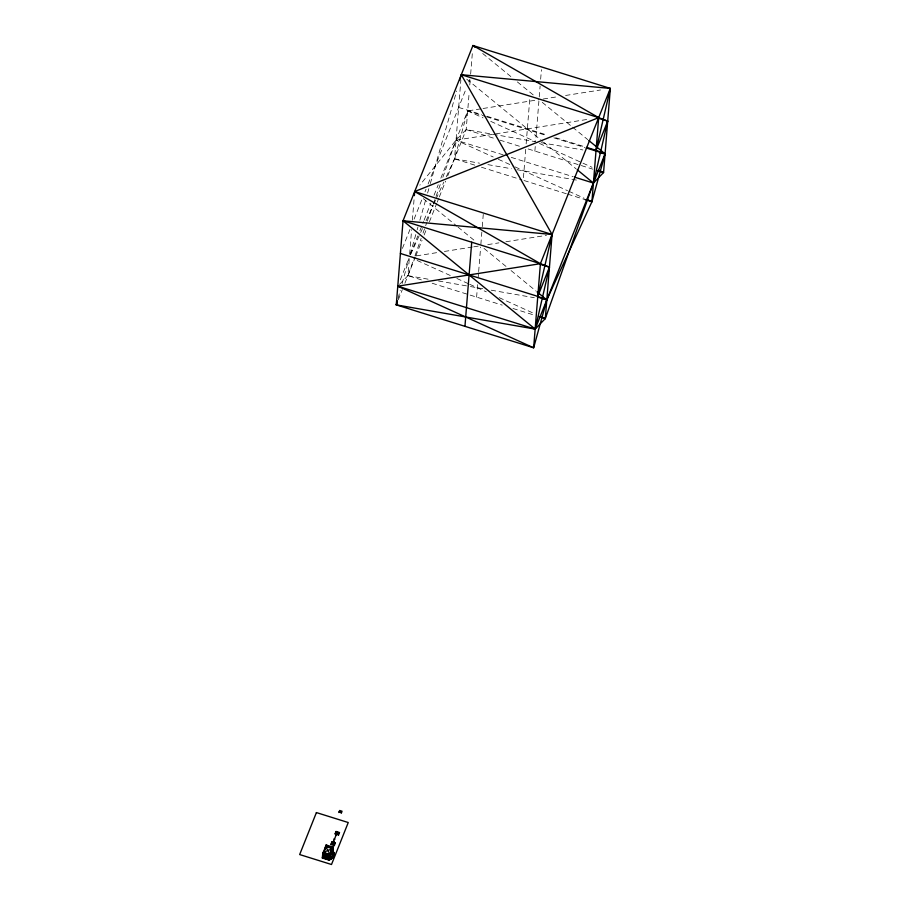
<?xml version="1.0" encoding="UTF-8"?>
<svg xmlns="http://www.w3.org/2000/svg" width="910" height="910" viewBox="0 0 910 910"><rect width="100%" height="100%" fill="white"/><g stroke="black" fill="none" stroke-linecap="round" stroke-linejoin="round"><path stroke-width="0.68" stroke-dasharray="4.55 3.41" d="M399.467 284.432L407.919 275.662L409.42 256.973M409.648 254.243L411.616 229.718M412.389 220.174L414.141 198.369M446.218 176.893L454.534 158.818L460.858 80.16M447.72 175.88L466.182 129.607L469.116 93.195M469.776 85.017L470.322 78.203L468.798 82.014M470.652 74.119L472.517 50.949M476.612 297.115L477.682 283.772M478.228 277.061L478.558 272.977M478.66 271.612L480.639 247.088M480.855 244.358L481.845 232.095M482.277 226.636L483.267 214.373M525.718 149.32L523.227 180.271L566.327 193.739M526.151 143.871L529.882 97.529M534.875 151.06L535.308 145.725M538.902 101.033L535.626 141.721L466.182 129.607L456.035 140.129L419.851 185.128M539.232 96.938L540.108 86.04M540.654 79.227L541.427 69.683M398.091 298.218L400.286 290.233M402.118 283.579L409.056 258.303M474.736 165.131L454.534 158.818L467.683 110.918L481.674 108.711M410.194 254.254L416.78 231.129M417.167 229.764L417.94 227.045M419.874 220.243L425.687 199.847M427.62 193.045L429.941 184.878M430.328 183.524L456.649 91.034M421.387 279.87L407.919 275.662L414.528 257.052M414.994 255.733L421.125 238.454M423.013 233.142L426.79 222.506M427.256 221.175L432.921 205.239M433.387 203.908L440.94 182.648M442.829 177.336L456.035 140.129L588.895 119.176M402.425 248.396L410.535 228.069M414.13 219.071L421.899 199.597M425.004 191.805L426.039 189.212M428.11 184.013L466.261 88.372M400.309 279.825L408.92 258.235M410.467 254.345L417.804 235.963M419.897 230.708L423.56 221.517M424.083 220.209L430.896 203.146M434.036 195.263L438.233 184.764M440.849 178.201L467.683 110.918L485.201 116.389M398.296 299.788L402.345 289.63M404.882 283.283L415.256 257.28M415.779 255.972L422.058 240.217M424.151 234.962L426.255 229.707M429.395 221.835L436.72 203.453M437.244 202.134L438.825 198.198M439.348 196.89L445.627 181.136M410.615 254.39L420.101 233.722M420.704 232.425L422.479 228.558M426.039 220.811L433.16 205.307M433.763 204.022L435.537 200.143M436.129 198.846L443.852 182.057M483.073 108.483L539.016 99.668M543.202 99.008L557.193 96.801M565.588 95.47L600.543 89.965M416.416 255.869L437.391 252.559M444.387 251.456L472.358 247.042M473.757 246.826L479.354 245.939M487.737 244.619L498.93 242.856M505.914 241.753L546.478 235.349M541.188 142.688L582.855 149.957M454.534 158.818L479.536 163.174M487.862 164.63L511.477 168.748M517.028 169.715L578.146 180.373M407.919 275.662L430.146 279.541M438.472 280.985L469.025 286.32M470.424 286.559L482.914 288.743M491.252 290.199L534.307 297.707M458.663 107.414L481.561 114.569M486.952 116.252L547.558 135.192M555.646 137.717L585.278 146.965M486.543 116.81L547.16 135.738M553.894 137.842L584.868 147.522M466.182 129.607L494.471 138.445M499.852 140.117L521.407 146.851M528.141 148.956L592.797 169.158M503.173 154.848L456.035 140.129L493.209 156.975M511.261 157.373L573.22 176.733M481.47 167.235L521.874 179.85M567.669 194.16L585.176 199.631M432.159 283.238L502.206 305.112M512.978 308.479L534.534 315.213M467.683 110.918L483.073 117.891M490.763 121.371L534.341 141.141M539.471 143.462L592.035 167.292M498.339 159.307L513.718 166.28M515.003 166.86L567.556 190.69M568.841 191.271L584.22 198.243M417.11 260.453L451.724 276.151M456.854 278.471L468.388 283.704M469.674 284.284L486.338 291.837M499.158 297.65L535.046 313.927M482.698 53.497L511.943 77.464M517.358 81.911L533.601 95.22M542.258 102.329L571.503 126.308M572.583 127.195L587.746 139.628M466.716 79.147L542.519 141.312M543.6 142.199L576.087 168.839M423.355 198.653L456.922 226.18M458.003 227.068L475.327 241.275M483.995 248.385L506.733 267.028M511.067 270.577L535.979 291.007"/><path stroke-width="1.36" d="M331.433 854.183L332.753 851.396L333.083 847.187L326.212 845.049L322.72 853.808L322.379 858.016L329.249 860.155L332.696 857.914L333.936 854.058L332.696 857.914L333.322 855.991L332.741 857.447L329.295 859.688M323.039 855.616L323.3 852.351L324.335 851.066L322.595 855.445L329.909 857.766L329.249 860.155L322.709 856.822L322.379 858.016L329.329 859.222L333.64 855.605L332.457 855.718M326.087 846.687L326.212 845.049L332.958 848.825L332.241 851.919L330.592 850.566M325.814 859.086L326.155 854.877M329.249 860.155L329.591 855.957L333.105 847.199L325.632 846.505L324.665 849.929M329.738 855.628L329.42 858.278M329.966 855.07L329.602 857.356M329.909 857.766L330.171 854.49L325.632 846.505L332.503 848.655L323.3 852.351L330.046 856.128L329.329 859.222L322.459 857.083L329.591 855.957L322.72 853.808L329.579 858.96M330.091 854.888L330.478 853.785M330.978 852.511L330.444 854.171M331.32 852.056L331.49 851.237M331.729 850.645L332.594 848.609M331.263 859.108L333.663 852.329L332.377 850.293L333.083 847.187L330.705 847.563M332.207 849.747L332.002 849.974M332.241 851.919L332.605 848.438M332.753 848.086L332.912 849.519M333.276 856.458L333.356 855.525M332.867 854.592L333.663 852.329L333.868 854.99L332.776 856.981M333.56 856.549L333.64 855.605M333.868 854.99L333.936 854.058M588.827 140.515L605.07 153.835L591.921 201.736L546.808 299.89L533.647 347.791L396.271 304.873L403.039 220.766L472.95 45.5L610.337 88.418L603.569 172.525L593.422 183.046L545.306 318.58L535.16 329.101L396.271 304.873L397.363 300.88M414.357 195.639L414.687 191.555L598.678 117.629L607.698 121.121L593.422 183.046L574.563 177.154M464.953 326.326L471.721 242.219M538.572 316.475L545.306 318.58L552.074 234.473L461.302 74.711L610.337 88.418L596.05 150.332L605.07 153.835L535.16 329.101L397.772 286.184L540.415 263.684L549.435 267.176L535.16 329.101L403.039 220.766L552.074 234.473L537.787 296.387L546.808 299.89L537.059 291.894M585.176 199.631L591.921 201.736L598.678 117.629L472.95 45.5L475.122 47.275M330.057 855.332L329.511 857.231M329.454 857.595L330.171 854.49L323.3 852.351M332.491 851.658L332.821 850.463L329.329 859.222M459.755 80.148L461.302 74.711L598.678 117.629M396.271 304.873L397.283 302.325M610.337 88.418L540.415 263.684L533.647 347.791L397.772 286.184M324.722 850.088L325.507 848.143M339.93 812.061L338.884 812.493L339.68 810.491L342.035 811.219L341.239 813.221L340.715 812.312M330.853 844.526L333.629 841.284L335.233 843.229L334.288 845.595L330.853 844.526L331.797 842.159L333.629 841.284L336.939 832.991L336.052 831.49L335.108 833.856L338.543 834.936L339.487 832.57L336.052 831.49M332.696 842.364L333.014 841.579L334.163 841.932L333.845 842.728M329.557 856.572L333.094 847.369M332.992 848.484L332.56 849.064M329.465 857.777L330.046 856.128M332.377 850.293L332.958 848.825M331.035 852.374L331.354 851.578M332.741 857.447L333.606 856.082M335.108 833.856L339.487 832.57M322.72 853.808L330.171 854.49M599.519 152.857L605.07 153.835L586.211 147.943M596.926 117.754L607.698 121.121L596.05 150.332L586.62 147.386M596.835 170.42L603.569 172.525L598.439 170.193M552.074 234.473L414.687 191.555L540.415 263.684L403.039 220.766M540.005 264.23L549.435 267.176L537.787 296.387L400.4 253.469M537.378 296.944L546.808 299.89M339.146 811.822L341.5 812.562M331.797 842.159L335.233 843.229M586.791 199.404L591.921 201.736M540.176 316.248L545.306 318.58M577.179 169.726L593.422 183.046M326.212 845.049L328.692 847.073M336.939 832.991L338.543 834.936M333.663 852.329L333.902 854.524M333.629 841.284L334.288 845.595M316.407 812.573L299.663 854.558L331.502 864.5L348.246 822.526L316.407 812.573M332.4 841.864L331.775 843.445L334.061 844.161L334.698 842.58L332.4 841.864M336.347 831.99L335.71 833.571L338.008 834.288L338.634 832.707L336.347 831.99M336.643 832.491L336.325 833.276L337.474 833.64L337.781 832.855L336.643 832.491M334.129 839.043L334.789 839.361L334.163 839.009M335.722 835.039L336.393 835.357L335.767 835.005"/></g></svg>
